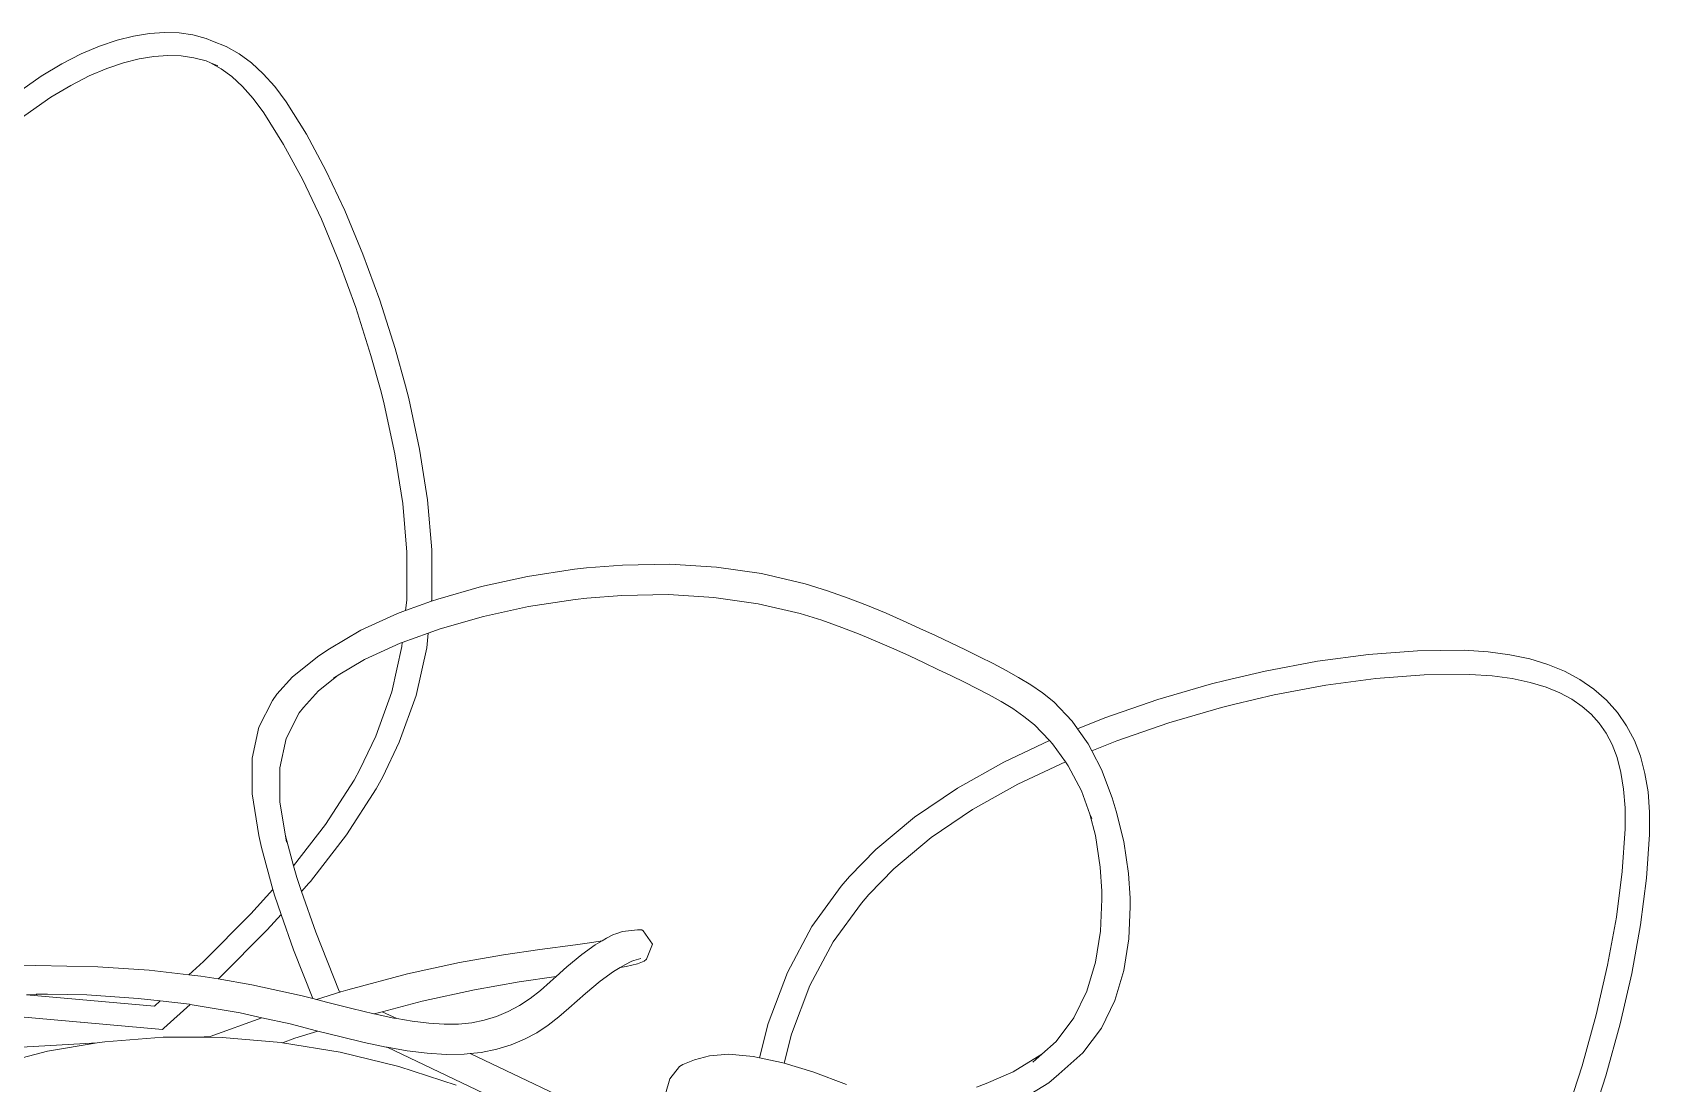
# Model space of a CAD drawing. Header units: millimetres. Extents: x 930469 to 1523124, y -120375 to 411163.
# Drawn here: x 1408429 to 1409076, y 138111 to 138532 of the extents above; entities that cross this region are included whole.
import ezdxf

# ---------------------------------------------------------------- set-up
doc = ezdxf.new("R2010")
doc.units = ezdxf.units.MM
for name, color, linetype, lineweight in [('A-NET THAY', 8, 'Continuous', 0), ('COT VACH', 8, 'Continuous', 0), ('xr', 8, 'Continuous', 0)]:
    doc.layers.add(name, color=color, linetype=linetype, lineweight=lineweight)

# ---------------------------------------------------------------- blocks, each defined once
blk = doc.blocks.new('zzz')
at = {"layer": 'xr', "ltscale": 3}
for p, q in [((1237902, 22554.8), (1237916.7, 22561.1)), ((1237916.7, 22561.1), (1237930.7, 22565.8)), ((1237930.7, 22565.8), (1237944, 22569.2)), ((1237944, 22569.2), (1237956.7, 22571.3)), ((1237956.7, 22571.3), (1237968.8, 22572.1)), ((1237968.8, 22572.1), (1237980.3, 22571.7)), ((1237980.3, 22571.7), (1237991.4, 22570.1)), ((1237991.4, 22570.1), (1238002, 22567.2)), ((1238002, 22567.2), (1238007, 22565.2)), ((1238007.1, 22565.2), (1238007, 22565.2)), ((1238007.1, 22565.2), (1238018.1, 22560.7)), ((1238018.1, 22560.7), (1238028.4, 22554.9)), ((1237870, 22537), (1237886.5, 22546.8)), ((1237886.5, 22546.8), (1237902, 22554.8)), ((1237935.8, 22547.8), (1237922.5, 22543.2)), ((1237948.3, 22551), (1237935.8, 22547.8)), ((1237960.1, 22552.9), (1237948.3, 22551)), ((1237971.3, 22553.7), (1237960.1, 22552.9)), ((1237981.9, 22553.3), (1237971.3, 22553.7)), ((1237992.1, 22551.8), (1237981.9, 22553.3)), ((1238001.9, 22549.2), (1237992.1, 22551.8)), ((1238001.9, 22549.2), (1238005.4, 22547.7)), ((1238005.4, 22547.7), (1238011.3, 22545.3)), ((1238005.4, 22547.7), (1238013.9, 22542.9)), ((1238028.4, 22554.9), (1238038.2, 22547.7)), ((1238038.2, 22547.7), (1238047.7, 22539)), ((1237839.1, 22515.3), (1237870, 22537)), ((1237908.5, 22537.2), (1237893.6, 22529.6)), ((1237922.5, 22543.2), (1237908.5, 22537.2)), ((1238013.9, 22542.9), (1238022.5, 22536.7)), ((1238022.5, 22536.7), (1238031.1, 22528.8)), ((1238047.7, 22539), (1238056.9, 22528.7)), ((1237893.6, 22529.6), (1237877.8, 22520.2)), ((1238031.1, 22528.8), (1238039.6, 22519.2)), ((1238056.9, 22528.7), (1238066, 22516.5)), ((1237847.8, 22499.1), (1237877.8, 22520.2)), ((1238039.6, 22519.2), (1238048.2, 22507.8)), ((1238048.2, 22507.8), (1238064, 22482.5)), ((1238066, 22516.5), (1238082.2, 22490.6)), ((1238064, 22482.5), (1238079.4, 22454)), ((1238082.2, 22490.6), (1238097.9, 22461.6)), ((1238097.9, 22461.6), (1238113.1, 22429.5)), ((1238079.4, 22454), (1238094.3, 22422.5)), ((1238094.3, 22422.5), (1238108.5, 22388.3)), ((1238113.1, 22429.5), (1238127.5, 22394.7)), ((1238127.5, 22394.7), (1238141, 22357.7)), ((1238108.5, 22388.3), (1238121.8, 22351.8)), ((1238141, 22357.7), (1238153.3, 22319)), ((1238121.8, 22351.8), (1238133.9, 22313.6)), ((1238133.9, 22313.6), (1238142, 22284.3)), ((1238153.3, 22319), (1238161.5, 22289.1)), ((1238161.5, 22289.1), (1238164.1, 22279)), ((1238142, 22284.3), (1238144.4, 22274.5)), ((1238164.1, 22279), (1238172.8, 22238.6)), ((1238144.4, 22274.5), (1238153.1, 22234.7)), ((1238172.8, 22238.6), (1238179.2, 22198.1)), ((1238153.1, 22234.7), (1238159.3, 22195.1)), ((1238179.2, 22198.1), (1238182.6, 22157.9)), ((1238159.3, 22195.1), (1238162.6, 22156.1)), ((1238162.6, 22156.1), (1238162.5, 22117.8)), ((1238182.6, 22157.9), (1238182.5, 22118.3)), ((1238306.5, 22143.6), (1238335.1, 22145.8)), ((1238335.1, 22145.8), (1238373.1, 22146.4)), ((1238373.1, 22146.4), (1238410.3, 22144.1)), ((1238222.4, 22128.6), (1238259.1, 22136.7)), ((1238259.1, 22136.7), (1238296.9, 22142.5)), ((1238296.9, 22142.5), (1238306.5, 22143.6)), ((1238410.3, 22144.1), (1238446.5, 22138.9)), ((1238446.5, 22138.9), (1238481.3, 22130.8)), ((1238187.5, 22118.6), (1238222.4, 22128.6)), ((1238334.8, 22121.5), (1238306.7, 22119.3)), ((1238372, 22122.1), (1238334.8, 22121.5)), ((1238408.4, 22119.9), (1238372, 22122.1)), ((1238443.7, 22114.8), (1238408.4, 22119.9)), ((1238481.3, 22130.8), (1238499.3, 22125.2)), ((1238499.3, 22125.2), (1238515.9, 22119.4)), ((1238515.9, 22119.4), (1238531.4, 22113.3)), ((1238125.9, 22093.6), (1238155.1, 22106.9)), ((1238155.1, 22106.9), (1238161.6, 22109.3)), ((1238162.5, 22117.8), (1238161.6, 22109.3)), ((1238161.6, 22109.3), (1238182.4, 22116.8)), ((1238182.4, 22116.8), (1238187.5, 22118.6)), ((1238182.5, 22118.3), (1238182.4, 22116.8)), ((1238260.1, 22112.5), (1238223.9, 22104.6)), ((1238297.4, 22118.3), (1238260.1, 22112.5)), ((1238306.7, 22119.3), (1238297.4, 22118.3)), ((1238477.5, 22106.9), (1238443.7, 22114.8)), ((1238494.7, 22101.6), (1238477.5, 22106.9)), ((1238531.4, 22113.3), (1238546.1, 22107.2)), ((1238546.1, 22107.2), (1238559.9, 22101.1)), ((1238100.6, 22078.8), (1238125.9, 22093.6)), ((1238189.4, 22094.7), (1238179.7, 22091.2)), ((1238223.9, 22104.6), (1238189.4, 22094.7)), ((1238510.7, 22095.9), (1238494.7, 22101.6)), ((1238525.5, 22090.2), (1238510.7, 22095.9)), ((1238559.9, 22101.1), (1238573.2, 22095.1)), ((1238573.2, 22095.1), (1238585.8, 22089.3)), ((1238157.4, 22083.2), (1238128.7, 22070.1)), ((1238158.6, 22080.6), (1238150.5, 22044.3)), ((1238159, 22083.7), (1238157.4, 22083.2)), ((1238159, 22083.7), (1238158.6, 22080.6)), ((1238179.7, 22091.2), (1238159, 22083.7)), ((1238179.7, 22091.2), (1238178.5, 22079.5)), ((1238539.4, 22084.4), (1238525.5, 22090.2)), ((1238552.4, 22078.7), (1238539.4, 22084.4)), ((1238585.8, 22089.3), (1238598, 22083.5)), ((1238598, 22083.5), (1238609.7, 22077.9)), ((1238071.2, 22056.3), (1238092.3, 22073)), ((1238092.3, 22073), (1238100.6, 22078.8)), ((1238128.7, 22070.1), (1238107.6, 22057.7)), ((1238178.5, 22079.5), (1238170, 22041.5)), ((1238564.8, 22073.1), (1238552.4, 22078.7)), ((1238576.5, 22067.6), (1238564.8, 22073.1)), ((1238587.6, 22062.3), (1238576.5, 22067.6)), ((1238609.7, 22077.9), (1238620.9, 22072.4)), ((1238620.9, 22072.4), (1238631.8, 22067)), ((1238849.4, 22060.9), (1238891.4, 22068.8)), ((1238891.4, 22068.8), (1238932.2, 22074.3)), ((1238932.2, 22074.3), (1238971.5, 22077.2)), ((1238971.5, 22077.2), (1239008.9, 22077.6)), ((1239008.9, 22077.6), (1239028, 22076.3)), ((1239028, 22076.3), (1239045.3, 22074)), ((1239045.3, 22074), (1239061.2, 22070.7)), ((1239061.2, 22070.7), (1239075.7, 22066.3)), ((1238058.7, 22042.4), (1238071.2, 22056.3)), ((1238091.8, 22045.2), (1238107.6, 22057.7)), ((1238107.6, 22057.7), (1238103.8, 22055.5)), ((1238598.4, 22057.2), (1238587.6, 22062.3)), ((1238608.8, 22052.1), (1238598.4, 22057.2)), ((1238631.8, 22067), (1238642.2, 22061.5)), ((1238642.2, 22061.5), (1238652.2, 22055.9)), ((1238652.2, 22055.9), (1238661.9, 22049.9)), ((1238817.4, 22053.4), (1238849.4, 22060.9)), ((1238898.1, 22049.7), (1238938.2, 22055)), ((1238938.2, 22055), (1238976.7, 22057.9)), ((1238976.7, 22057.9), (1239013.2, 22058.3)), ((1239013.2, 22058.3), (1239031.2, 22057.1)), ((1239031.2, 22057.1), (1239047.3, 22055)), ((1239047.3, 22055), (1239061.7, 22051.9)), ((1239075.7, 22066.3), (1239089.1, 22060.8)), ((1239089.1, 22060.8), (1239101.3, 22054.2)), ((1238055, 22037.4), (1238058.7, 22042.4)), ((1238079.8, 22031.9), (1238091.8, 22045.2)), ((1238150.5, 22044.3), (1238137.8, 22008.7)), ((1238618.9, 22047.1), (1238608.8, 22052.1)), ((1238628.7, 22041.9), (1238618.9, 22047.1)), ((1238638.2, 22036.6), (1238628.7, 22041.9)), ((1238661.9, 22049.9), (1238671.3, 22043.5)), ((1238671.3, 22043.5), (1238680.3, 22036.2)), ((1238763.7, 22038.1), (1238806.5, 22050.6)), ((1238806.5, 22050.6), (1238817.4, 22053.4)), ((1238825.2, 22034.5), (1238856.7, 22041.9)), ((1238856.7, 22041.9), (1238898.1, 22049.7)), ((1239061.7, 22051.9), (1239074.3, 22048.1)), ((1239074.3, 22048.1), (1239085.4, 22043.6)), ((1239085.4, 22043.6), (1239095, 22038.4)), ((1239101.3, 22054.2), (1239112.5, 22046.5)), ((1239112.5, 22046.5), (1239122.6, 22037.7)), ((1238044.2, 22016), (1238055, 22037.4)), ((1238076.5, 22027.4), (1238079.8, 22031.9)), ((1238170, 22041.5), (1238156.6, 22004.1)), ((1238647.5, 22030.9), (1238638.2, 22036.6)), ((1238656.4, 22024.7), (1238647.5, 22030.9)), ((1238680.3, 22036.2), (1238695.1, 22020.7)), ((1238721.3, 22023.5), (1238763.7, 22038.1)), ((1238772.4, 22019.4), (1238814.7, 22031.8)), ((1238814.7, 22031.8), (1238825.2, 22034.5)), ((1239095, 22038.4), (1239103.3, 22032.7)), ((1239103.3, 22032.7), (1239110.4, 22026.4)), ((1239122.6, 22037.7), (1239131.4, 22027.8)), ((1238038.8, 21991.3), (1238044.2, 22016)), ((1238066.1, 22006.9), (1238076.5, 22027.4)), ((1238665, 22017.8), (1238656.4, 22024.7)), ((1238676.9, 22005.3), (1238665, 22017.8)), ((1238695.1, 22020.7), (1238699.4, 22014.6)), ((1238699.4, 22014.6), (1238721.3, 22023.5)), ((1238730.7, 22005.1), (1238772.4, 22019.4)), ((1239110.4, 22026.4), (1239116.7, 22019.3)), ((1239116.7, 22019.3), (1239122.3, 22011.3)), ((1239131.4, 22027.8), (1239138.8, 22017)), ((1239138.8, 22017), (1239145, 22005.3)), ((1238061, 21983.4), (1238066.1, 22006.9)), ((1238137.8, 22008.7), (1238125.1, 21982.2)), ((1238156.6, 22004.1), (1238143.3, 21976.3)), ((1238640.5, 21988.1), (1238676.9, 22005.3)), ((1238679.4, 22002.7), (1238676.9, 22005.3)), ((1238699.4, 22014.6), (1238707.9, 22002.6)), ((1238710.8, 21997), (1238730.7, 22005.1)), ((1239122.3, 22011.3), (1239127.1, 22002.2)), ((1239145, 22005.3), (1239149.8, 21992.7)), ((1238038.8, 21962.6), (1238038.8, 21991.3)), ((1238689.6, 21988.4), (1238679.4, 22002.7)), ((1238707.9, 22002.6), (1238710.8, 21997)), ((1238710.8, 21997), (1238718.6, 21982.1)), ((1239127.1, 22002.2), (1239131.1, 21991.7)), ((1239131.1, 21991.7), (1239134.2, 21979.8)), ((1239149.8, 21992.7), (1239153.4, 21979)), ((1238061, 21956.1), (1238061, 21983.4)), ((1238125.1, 21982.2), (1238120.4, 21973.7)), ((1238603.3, 21967.2), (1238640.5, 21988.1)), ((1238651.6, 21970.4), (1238689.6, 21988.4)), ((1238691.9, 21985.1), (1238689.6, 21988.4)), ((1238702.4, 21965), (1238691.9, 21985.1)), ((1238718.6, 21982.1), (1238727.1, 21959.5)), ((1239134.2, 21979.8), (1239136.4, 21966.5)), ((1239153.4, 21979), (1239155.9, 21964.2)), ((1238120.4, 21973.7), (1238097.6, 21938.2)), ((1238138, 21966.7), (1238114.4, 21929.9)), ((1238143.3, 21976.3), (1238138, 21966.7)), ((1238569, 21944), (1238603.3, 21967.2)), ((1238615.4, 21950.1), (1238651.6, 21970.4)), ((1238709.3, 21946.3), (1238702.4, 21965)), ((1239136.4, 21966.5), (1239137.6, 21951.4)), ((1239155.9, 21964.2), (1239157.1, 21948)), ((1238044.3, 21929.2), (1238038.8, 21962.6)), ((1238065.4, 21929), (1238061, 21956.1)), ((1238730.2, 21948.9), (1238727.1, 21959.5)), ((1239137.6, 21951.4), (1239137.7, 21934.6)), ((1238097.6, 21938.2), (1238072, 21905)), ((1238537.9, 21918.1), (1238569, 21944)), ((1238582.3, 21927.7), (1238615.4, 21950.1)), ((1238709.3, 21946.3), (1238713.7, 21929.4)), ((1238710.7, 21942.8), (1238709.3, 21946.3)), ((1238730.2, 21948.9), (1238736.4, 21924.5)), ((1239157.1, 21948), (1239157.2, 21930.2)), ((1238046.3, 21919.6), (1238044.3, 21929.2)), ((1238072, 21905), (1238065.4, 21929)), ((1238066.2, 21924.1), (1238065.4, 21929)), ((1238114.4, 21929.9), (1238085.5, 21892.5)), ((1238552.4, 21902.7), (1238582.3, 21927.7)), ((1238713.7, 21929.4), (1238717.5, 21904.1)), ((1239137.7, 21934.6), (1239135.3, 21900.4)), ((1239157.2, 21930.2), (1239154.7, 21895.1)), ((1238055.4, 21886.2), (1238046.3, 21919.6)), ((1238517, 21896.6), (1238537.9, 21918.1)), ((1238736.4, 21924.5), (1238740.2, 21898.9)), ((1238074.5, 21895.7), (1238072, 21905)), ((1238532.3, 21882.2), (1238552.4, 21902.7)), ((1238717.5, 21904.1), (1238718.7, 21884.8)), ((1239135.3, 21900.4), (1239130.6, 21863.9)), ((1238078.4, 21884.5), (1238074.5, 21895.7)), ((1238084.3, 21891.1), (1238078.4, 21884.5)), ((1238084.3, 21891.1), (1238085.5, 21892.5)), ((1238486.8, 21856.4), (1238510.3, 21888.8)), ((1238510.3, 21888.8), (1238517, 21896.6)), ((1238740.2, 21898.9), (1238741.5, 21879.2)), ((1239154.7, 21895.1), (1239150, 21857.9)), ((1238055.4, 21886.2), (1238037.9, 21866.5)), ((1238056.7, 21881.5), (1238055.4, 21886.2)), ((1238062, 21866.2), (1238056.7, 21881.5)), ((1238089.7, 21851.9), (1238078.4, 21884.5)), ((1238503.8, 21844.1), (1238526.4, 21875.2)), ((1238526.4, 21875.2), (1238532.3, 21882.2)), ((1238718.8, 21878.4), (1238717.7, 21852.7)), ((1238718.7, 21884.8), (1238718.8, 21878.4)), ((1238741.5, 21879.2), (1238741.6, 21872.6)), ((1238037.9, 21866.5), (1237999.8, 21828.5)), ((1238062, 21866.2), (1238050.9, 21853.8)), ((1238071.9, 21837.7), (1238062, 21866.2)), ((1238741.6, 21872.6), (1238740.4, 21846.5)), ((1239130.6, 21863.9), (1239123.6, 21825.6)), ((1238050.9, 21853.8), (1238012.9, 21815.7)), ((1238108.5, 21804.7), (1238089.7, 21851.9)), ((1238328.1, 21850), (1238322.3, 21847.2)), ((1238329.8, 21850.7), (1238328.1, 21850)), ((1238335.3, 21852.4), (1238329.8, 21850.7)), ((1238347.3, 21853.7), (1238335.3, 21852.4)), ((1238350.8, 21853.9), (1238347.3, 21853.7)), ((1238351.8, 21853), (1238350.8, 21853.9)), ((1238359.1, 21842.4), (1238351.8, 21853)), ((1238467.3, 21819.8), (1238486.8, 21856.4)), ((1238717.7, 21852.7), (1238713.7, 21828)), ((1239150, 21857.9), (1239142.9, 21818.9)), ((1238087.4, 21798.8), (1238071.9, 21837.7)), ((1238239.9, 21833.8), (1238269.1, 21838.1)), ((1238269.1, 21838.1), (1238297.5, 21841.9)), ((1238297.5, 21841.9), (1238310.6, 21843.7)), ((1238313.2, 21841.7), (1238302.6, 21834)), ((1238310.6, 21843.7), (1238318.9, 21845.1)), ((1238318.9, 21845.1), (1238313.2, 21841.7)), ((1238322.3, 21847.2), (1238318.9, 21845.1)), ((1238354.4, 21830.4), (1238359.1, 21842.4)), ((1238485.2, 21809.3), (1238503.8, 21844.1)), ((1238740.4, 21846.5), (1238736.4, 21821.2)), ((1237865.8, 21825.2), (1237826, 21824.4)), ((1237915.3, 21824.3), (1237865.8, 21825.2)), ((1237956.5, 21821.6), (1237915.3, 21824.3)), ((1237999.8, 21828.5), (1237988.2, 21817.9)), ((1238163.1, 21818.6), (1238204.7, 21827.6)), ((1238204.7, 21827.6), (1238239.9, 21833.8)), ((1238290.6, 21824.1), (1238282.2, 21816.5)), ((1238302.6, 21834), (1238290.6, 21824.1)), ((1238333.4, 21823.7), (1238328, 21820.4)), ((1238337, 21825.9), (1238333.4, 21823.7)), ((1238333.4, 21823.7), (1238338.2, 21824.5)), ((1238342.7, 21828.7), (1238337, 21825.9)), ((1238338.2, 21824.5), (1238347.3, 21826.7)), ((1238344.4, 21829.4), (1238342.7, 21828.7)), ((1238350, 21831), (1238344.4, 21829.4)), ((1238347.3, 21826.7), (1238352.5, 21828.7)), ((1238352.5, 21828.7), (1238354.4, 21830.4)), ((1238713.7, 21828), (1238706.8, 21804.7)), ((1239123.6, 21825.6), (1239114.5, 21785.8)), ((1237988.2, 21817.9), (1237956.5, 21821.6)), ((1237997.7, 21816.8), (1237988.2, 21817.9)), ((1238011.5, 21814.5), (1237997.7, 21816.8)), ((1238012.9, 21815.7), (1238011.5, 21814.5)), ((1238038.6, 21809.9), (1238011.5, 21814.5)), ((1238078.8, 21801), (1238038.6, 21809.9)), ((1238115.3, 21805.9), (1238163.1, 21818.6)), ((1238216.7, 21805.9), (1238252.5, 21812.2)), ((1238252.5, 21812.2), (1238282.2, 21816.5)), ((1238277.3, 21812.2), (1238269.5, 21805.3)), ((1238282.2, 21816.5), (1238277.3, 21812.2)), ((1238317.4, 21812.8), (1238305.5, 21802.9)), ((1238328, 21820.4), (1238317.4, 21812.8)), ((1238451.7, 21778.8), (1238467.3, 21819.8)), ((1238470.5, 21770.3), (1238485.2, 21809.3)), ((1238736.4, 21821.2), (1238729.2, 21797.2)), ((1239142.9, 21818.9), (1239133.6, 21778.5)), ((1237858.2, 21801.9), (1237875, 21802.3)), ((1237858.2, 21801.9), (1237960.6, 21792.7)), ((1237866.1, 21802.4), (1237875, 21802.3)), ((1237875, 21802.3), (1237906.6, 21801.7)), ((1237947.6, 21799), (1237906.6, 21801.7)), ((1237965.3, 21796.9), (1237947.6, 21799)), ((1237965.3, 21796.9), (1237960.6, 21792.7)), ((1237988.6, 21794.2), (1237965.3, 21796.9)), ((1238087.4, 21798.8), (1238078.8, 21801)), ((1238090.4, 21798), (1238087.4, 21798.8)), ((1238090.4, 21798), (1238109.7, 21804.2)), ((1238099.5, 21795.7), (1238090.4, 21798)), ((1238109.7, 21804.2), (1238108.5, 21804.7)), ((1238109.7, 21804.2), (1238115.3, 21805.9)), ((1238143, 21788.3), (1238174.8, 21796.8)), ((1238174.8, 21796.8), (1238216.7, 21805.9)), ((1238261.3, 21798.9), (1238252.7, 21793.2)), ((1238269.5, 21805.3), (1238261.3, 21798.9)), ((1238305.5, 21802.9), (1238292.2, 21791.1)), ((1238706.8, 21804.7), (1238696.4, 21783.4)), ((1238729.2, 21797.2), (1238718.5, 21775.2)), ((1237742.1, 21794.3), (1237967, 21774)), ((1237960.7, 21792.7), (1237960.6, 21792.7)), ((1237989.2, 21794.1), (1237968.2, 21775)), ((1237989.2, 21794.1), (1237988.6, 21794.2)), ((1238029.2, 21787.4), (1237989.2, 21794.1)), ((1238005.2, 21768.4), (1238046.7, 21783.5)), ((1238046.7, 21783.5), (1238029.2, 21787.4)), ((1238069.3, 21778.5), (1238046.7, 21783.5)), ((1238118.6, 21790.9), (1238099.5, 21795.7)), ((1238136.1, 21786.7), (1238118.6, 21790.9)), ((1238136.4, 21786.6), (1238136.1, 21786.7)), ((1238136.4, 21786.6), (1238143, 21788.3)), ((1238152.2, 21783.2), (1238136.4, 21786.6)), ((1238154.6, 21782.8), (1238143, 21788.3)), ((1238154.6, 21782.8), (1238152.2, 21783.2)), ((1238234.3, 21784.5), (1238224.6, 21781.5)), ((1238243.7, 21788.4), (1238234.3, 21784.5)), ((1238252.7, 21793.2), (1238243.7, 21788.4)), ((1238284.3, 21784.1), (1238275.8, 21777.5)), ((1238292.2, 21791.1), (1238284.3, 21784.1)), ((1238696.4, 21783.4), (1238682.2, 21764.5)), ((1239114.5, 21785.8), (1239103.2, 21745.1)), ((1237968.2, 21775), (1237967, 21774)), ((1238090.3, 21773.1), (1238069.3, 21778.5)), ((1238073.1, 21767), (1238091.4, 21772.8)), ((1238091.4, 21772.8), (1238090.3, 21773.1)), ((1238110, 21768.1), (1238091.4, 21772.8)), ((1238166.9, 21780.7), (1238154.6, 21782.8)), ((1238180.3, 21779), (1238166.9, 21780.7)), ((1238192.6, 21778.3), (1238180.3, 21779)), ((1238203.9, 21778.4), (1238192.6, 21778.3)), ((1238214.5, 21779.5), (1238203.9, 21778.4)), ((1238224.6, 21781.5), (1238214.5, 21779.5)), ((1238266.7, 21771.5), (1238256.9, 21766.2)), ((1238275.8, 21777.5), (1238266.7, 21771.5)), ((1238444.8, 21751.4), (1238451.7, 21778.8)), ((1238464.6, 21747), (1238470.5, 21770.3)), ((1238718.5, 21775.2), (1238703.7, 21755.5)), ((1239133.6, 21778.5), (1239122.1, 21737.1)), ((1237914.7, 21763.3), (1237711.6, 21751.9)), ((1237914.7, 21763.3), (1237875, 21756.6)), ((1237920.9, 21764.3), (1237914.7, 21763.3)), ((1237967.6, 21768), (1237920.9, 21764.3)), ((1237995.3, 21767.8), (1237967.6, 21768)), ((1237995.3, 21767.8), (1238005.2, 21768.4)), ((1238014.8, 21767.7), (1237995.3, 21767.8)), ((1238062.1, 21763.6), (1238014.8, 21767.7)), ((1238063.2, 21763.4), (1238062.1, 21763.6)), ((1238063.2, 21763.4), (1238073.1, 21767)), ((1238109.3, 21755.8), (1238063.2, 21763.4)), ((1238128.5, 21763.7), (1238110, 21768.1)), ((1238146.1, 21760), (1238128.5, 21763.7)), ((1238146.8, 21759.8), (1238146.1, 21760)), ((1238162.8, 21757), (1238146.8, 21759.8)), ((1238146.8, 21759.8), (1238370.7, 21653.3)), ((1238178.8, 21755.1), (1238162.8, 21757)), ((1238234.7, 21758.2), (1238222.1, 21755.7)), ((1238246.2, 21761.7), (1238234.7, 21758.2)), ((1238256.9, 21766.2), (1238246.2, 21761.7)), ((1238682.2, 21764.5), (1238670.7, 21754.2)), ((1237830.2, 21744.8), (1237875, 21756.6)), ((1238156.1, 21744.4), (1238109.3, 21755.8)), ((1238202.2, 21729.5), (1238156.1, 21744.4)), ((1238194, 21754.1), (1238178.8, 21755.1)), ((1238208.5, 21754.3), (1238194, 21754.1)), ((1238213.4, 21754.8), (1238208.5, 21754.3)), ((1238222.1, 21755.7), (1238213.4, 21754.8)), ((1238213.4, 21754.8), (1238366.9, 21681.9)), ((1238373.2, 21734.7), (1238380.9, 21744.4)), ((1238380.9, 21744.4), (1238383.5, 21746.1)), ((1238383.5, 21746.1), (1238392.8, 21749.7)), ((1238392.8, 21749.7), (1238404.7, 21752.9)), ((1238404.7, 21752.9), (1238420.4, 21754.4)), ((1238420.4, 21754.4), (1238439.8, 21752.5)), ((1238439.8, 21752.5), (1238444.8, 21751.4)), ((1238444.8, 21751.4), (1238462.4, 21747.7)), ((1238462.4, 21747.7), (1238464.6, 21747)), ((1238464.6, 21747), (1238487.5, 21740.2)), ((1238670.7, 21754.2), (1238647.8, 21740.3)), ((1238670.7, 21754.2), (1238663.7, 21748)), ((1238703.7, 21755.5), (1238684.3, 21738.2)), ((1239103.2, 21745.1), (1239089.9, 21704)), ((1238369.7, 21722.6), (1238373.2, 21734.7)), ((1238487.5, 21740.2), (1238514.4, 21730.1)), ((1238647.8, 21740.3), (1238626.3, 21730.9)), ((1238676.5, 21731.5), (1238652.3, 21716.8)), ((1238676.5, 21731.5), (1238684.3, 21738.2)), ((1239122.1, 21737.1), (1239108.6, 21695.5)), ((1238626.3, 21730.9), (1238618.6, 21728))]:
    blk.add_line(p, q, dxfattribs=at)
blk = doc.blocks.new('frefegthmm')
at = {"layer": 'A-NET THAY', "ltscale": 3}
blk.add_circle((1591960.11, 518898.48), 2000, dxfattribs=at)
at = {"layer": 'A-NET THAY', "xscale": 0.5, "yscale": 0.5, "zscale": 0.5, "rotation": 90}
blk.add_blockref('zzz', (1600967.07, -98280.98), dxfattribs=at)

msp = doc.modelspace()

# ---------------------------------------------------------------- block references
at = {"layer": 'COT VACH', "rotation": 269.9999999999985}
msp.add_blockref('frefegthmm', (887778.35, 1728213.12), dxfattribs=at)

doc.saveas('drawing.dxf')
